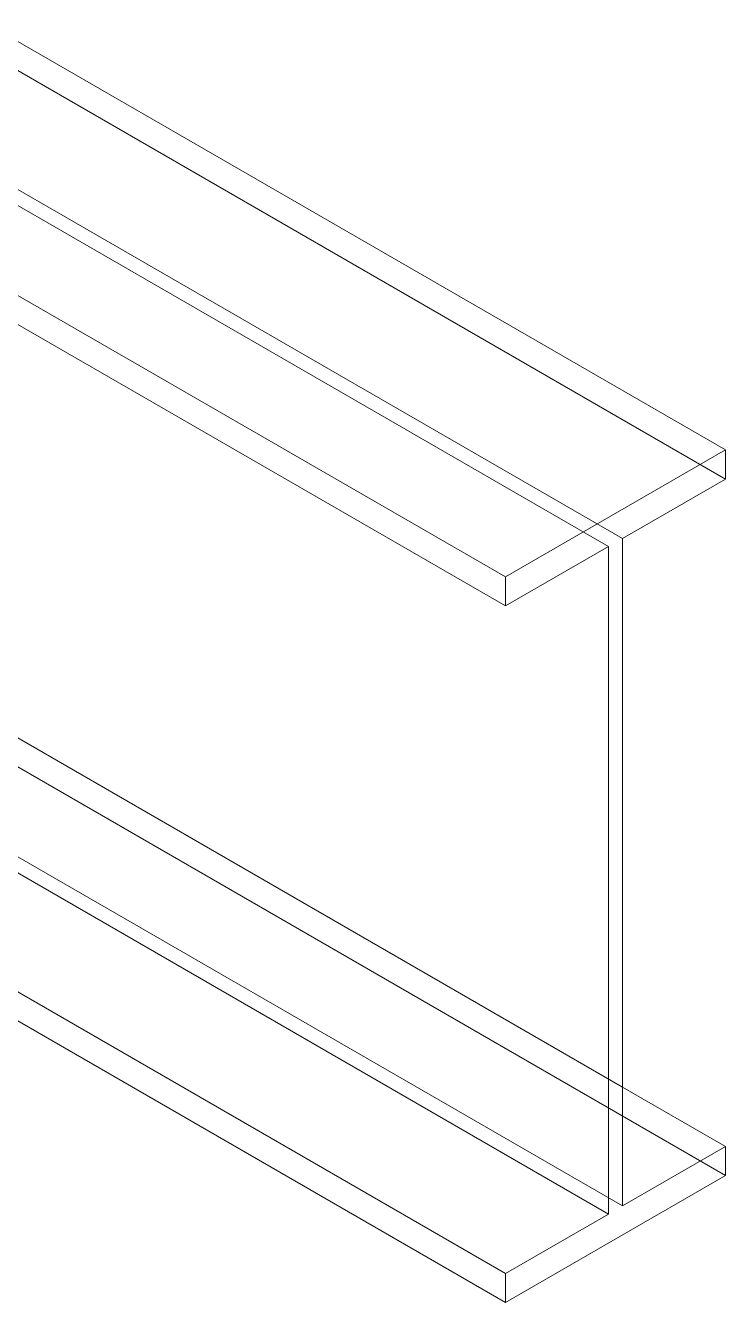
# Model space of a CAD drawing. Header units: inches. Extents: x 21 to 223, y -28 to 151.
# Drawn here: x 70.07 to 82.47, y 99.52 to 122.15 of the extents above; entities that cross this region are included whole.
import ezdxf

# ---------------------------------------------------------------- set-up
doc = ezdxf.new("R2010")
doc.units = ezdxf.units.IN
doc.header["$MEASUREMENT"] = 0

# ---------------------------------------------------------------- blocks, each defined once
blk = doc.blocks.new('A$C5CD4431F')
at = {"color": 0, "linetype": 'Continuous', "lineweight": 0, "extrusion": (1.38778e-16, 0.816497, 0.57735)}
for p, q in [((19.626, 13.421), (5.707, 21.457)), ((5.707, 21.457), (19.626, 13.421)), ((19.626, 12.906), (5.707, 20.943)), ((5.707, 20.943), (19.626, 12.906)), ((3.634, 19.746), (17.554, 11.71)), ((17.554, 11.71), (3.634, 19.746)), ((3.882, 19.889), (17.802, 11.853)), ((17.802, 11.853), (3.882, 19.889)), ((15.729, 11.171), (1.81, 19.207)), ((1.81, 19.207), (15.729, 11.171)), ((1.81, 18.693), (15.729, 10.656)), ((15.729, 10.656), (1.81, 18.693)), ((19.626, 13.421), (15.729, 11.171)), ((15.729, 11.171), (19.626, 13.421)), ((19.626, 12.906), (19.626, 13.421)), ((19.626, 13.421), (19.626, 12.906)), ((17.802, 11.853), (19.626, 12.906)), ((19.626, 12.906), (17.802, 11.853)), ((17.802, 0.023), (17.802, 11.853)), ((17.802, 11.853), (17.802, 0.023)), ((15.729, 10.656), (17.554, 11.71)), ((17.554, 11.71), (15.729, 10.656)), ((17.554, 11.71), (17.554, -0.12)), ((17.554, -0.12), (17.554, 11.71)), ((15.729, 11.171), (15.729, 10.656)), ((15.729, 10.656), (15.729, 11.171)), ((17.802, 2.13), (5.707, 9.113)), ((5.707, 9.113), (17.802, 2.13)), ((19.626, 0.563), (5.707, 8.599)), ((5.707, 8.599), (19.626, 0.563)), ((3.882, 8.06), (17.802, 0.023)), ((17.802, 0.023), (3.882, 8.06)), ((17.554, -0.12), (3.634, 7.917)), ((3.634, 7.917), (17.554, -0.12)), ((15.729, -1.173), (1.81, 6.863)), ((1.81, 6.863), (15.729, -1.173)), ((15.729, -1.688), (1.81, 6.349)), ((1.81, 6.349), (15.729, -1.688)), ((19.626, 1.077), (17.802, 2.13)), ((17.802, 2.13), (19.626, 1.077)), ((19.626, 1.077), (17.802, 0.023)), ((17.802, 0.023), (19.626, 1.077)), ((19.626, 0.563), (19.626, 1.077)), ((19.626, 1.077), (19.626, 0.563)), ((15.729, -1.688), (19.626, 0.563)), ((19.626, 0.563), (15.729, -1.688)), ((17.554, -0.12), (15.729, -1.173)), ((15.729, -1.173), (17.554, -0.12)), ((15.729, -1.173), (15.729, -1.688)), ((15.729, -1.688), (15.729, -1.173))]:
    blk.add_line(p, q, dxfattribs=at)

msp = doc.modelspace()

# ---------------------------------------------------------------- block references
msp.add_blockref('A$C5CD4431F', (62.8484, 101.2115))

doc.saveas('drawing.dxf')
